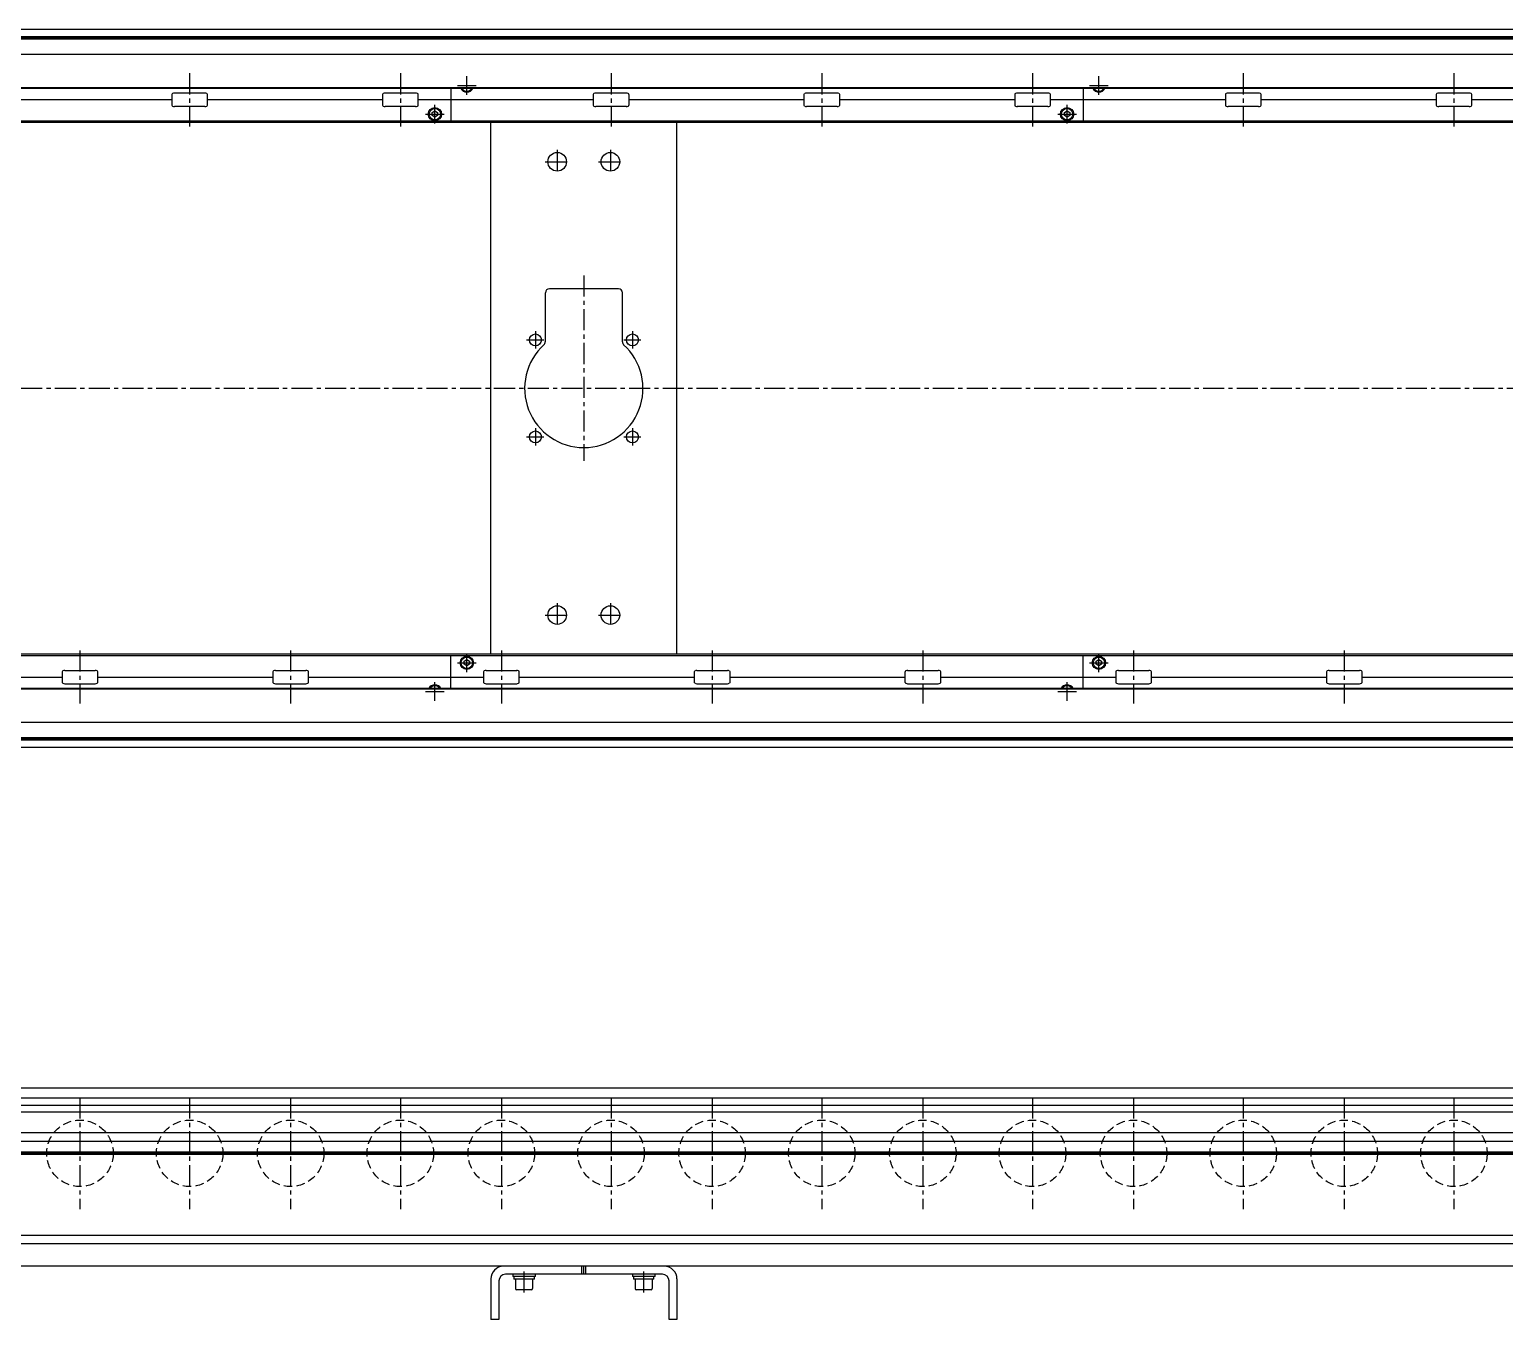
# Model space of a CAD drawing. Extents: x -10 to 4341, y -8 to 1051.
# Drawn here: x 1084 to 2194, y 28 to 998 of the extents above; entities that cross this region are included whole.
import ezdxf

# ---------------------------------------------------------------- set-up
doc = ezdxf.new("R2010")
doc.units = 0
doc.header["$LTSCALE"] = 0.5
doc.linetypes.add('CENTER', pattern=[50.8, 31.75, -6.35, 6.35, -6.35])
doc.linetypes.add('DASHED', pattern=[19.05, 12.7, -6.35])
for name, color, linetype in [('MSM_CENTER', 1, 'CENTER'), ('MSM_CONTINUOUS', 7, 'CONTINUOUS'), ('MSM_DASHED', 4, 'DASHED')]:
    doc.layers.add(name, color=color, linetype=linetype)

msp = doc.modelspace()

# ---------------------------------------------------------------- linework, layer by layer
at = {"layer": 'MSM_CENTER'}
for p, q in [((1204.7, 965.5), (1204.7, 925.5)), ((1363.2, 965.5), (1363.2, 925.5)), ((1521.7, 965.5), (1521.7, 925.5)), ((1680.2, 965.5), (1680.2, 925.5)), ((1838.7, 965.5), (1838.7, 925.5)), ((1997.2, 965.5), (1997.2, 925.5)), ((2155.7, 965.5), (2155.7, 925.5)), ((1406.2, 956.2), (1420.2, 956.2)), ((1413.2, 949.2), (1413.2, 963.3)), ((1881.7, 956.2), (1895.7, 956.2)), ((1888.7, 949.2), (1888.7, 963.3)), ((1382.2, 934.7), (1396.2, 934.7)), ((1389.2, 927.7), (1389.2, 941.8)), ((1857.7, 934.7), (1871.8, 934.7)), ((1864.7, 927.7), (1864.7, 941.8)), ((1472.2, 898.9), (1490.3, 898.9)), ((1481.2, 907.9), (1481.2, 889.9)), ((1512.2, 898.9), (1530.3, 898.9)), ((1521.2, 907.9), (1521.2, 889.9)), ((1501.2, 813.4), (1501.2, 673.9)), ((1464.8, 771.4), (1464.8, 758.4)), ((1537.8, 771.4), (1537.8, 758.4)), ((1458.2, 764.9), (1471.2, 764.9)), ((1531.2, 764.9), (1544.2, 764.9)), ((3633.9, 728.4), (359.7, 728.4)), ((1458.2, 691.9), (1471.2, 691.9)), ((1464.8, 698.4), (1464.8, 685.4)), ((1531.2, 691.9), (1544.2, 691.9)), ((1537.8, 698.4), (1537.8, 685.4)), ((1481.2, 566.9), (1481.2, 548.9)), ((1521.2, 566.9), (1521.2, 548.9)), ((1472.2, 557.9), (1490.3, 557.9)), ((1512.2, 557.9), (1530.3, 557.9)), ((1122.2, 531.3), (1122.2, 491.3)), ((1280.7, 531.3), (1280.7, 491.3)), ((1406.2, 522), (1420.2, 522)), ((1413.2, 515), (1413.2, 529)), ((1439.2, 531.3), (1439.2, 491.3)), ((1597.7, 531.3), (1597.7, 491.3)), ((1756.2, 531.3), (1756.2, 491.3)), ((1881.7, 522), (1895.7, 522)), ((1888.7, 515), (1888.7, 529)), ((1914.7, 531.3), (1914.7, 491.3)), ((2073.2, 531.3), (2073.2, 491.3)), ((1382.2, 500.5), (1396.2, 500.5)), ((1389.2, 493.5), (1389.2, 507.5)), ((1857.7, 500.5), (1871.8, 500.5)), ((1864.7, 493.5), (1864.7, 507.5)), ((1122.2, 195), (1122.2, 111)), ((1204.7, 195), (1204.7, 111)), ((1280.7, 195), (1280.7, 111)), ((1363.2, 195), (1363.2, 111)), ((1439.2, 195), (1439.2, 111)), ((1521.7, 195), (1521.7, 111)), ((1597.7, 195), (1597.7, 111)), ((1680.2, 195), (1680.2, 111)), ((1756.2, 195), (1756.2, 111)), ((1838.7, 195), (1838.7, 111)), ((1914.7, 195), (1914.7, 111)), ((1997.2, 195), (1997.2, 111)), ((2073.2, 195), (2073.2, 111)), ((2155.7, 195), (2155.7, 111)), ((367.2, 153), (3624.3, 153)), ((1456.3, 48.4), (1456.3, 64)), ((1546.3, 48.4), (1546.3, 64))]:
    msp.add_line(p, q, dxfattribs=at)
at = {"layer": 'MSM_CONTINUOUS'}
for p, q in [((3623.9, 998.4), (370.6, 998.4)), ((3622.2, 998.3), (372.2, 998.3)), ((3597.6, 992.9), (396.9, 992.9)), ((3597.6, 991.2), (396.9, 991.2)), ((3597.5, 992), (397, 992)), ((3622.2, 979.5), (372.2, 979.5)), ((3622.2, 954.5), (422.2, 954.5)), ((3622.2, 954.1), (372.2, 954.1)), ((1191.3, 945.5), (1059.7, 945.5)), ((1191.3, 949.5), (1191.3, 941.5)), ((1216.2, 950.5), (1193.3, 950.5)), ((1218.2, 941.5), (1218.2, 949.5)), ((1349.8, 945.5), (1218.2, 945.5)), ((1349.8, 949.5), (1349.8, 941.5)), ((1374.7, 950.5), (1351.8, 950.5)), ((1376.7, 941.5), (1376.7, 949.5)), ((1508.3, 945.5), (1376.7, 945.5)), ((1401.2, 954.1), (1401.2, 929.4)), ((1413.2, 953.9), (1412.9, 954.1)), ((1413.6, 954.1), (1413.2, 953.9)), ((1508.3, 949.5), (1508.3, 941.5)), ((1533.2, 950.5), (1510.3, 950.5)), ((1535.2, 941.5), (1535.2, 949.5)), ((1666.8, 945.5), (1535.2, 945.5)), ((1666.8, 949.5), (1666.8, 941.5)), ((1691.7, 950.5), (1668.8, 950.5)), ((1693.7, 941.5), (1693.7, 949.5)), ((1825.3, 945.5), (1693.7, 945.5)), ((1825.3, 949.5), (1825.3, 941.5)), ((1850.2, 950.5), (1827.3, 950.5)), ((1852.2, 941.5), (1852.2, 949.5)), ((1983.8, 945.5), (1852.2, 945.5)), ((1876.7, 954.1), (1876.7, 929.4)), ((1888.7, 953.9), (1888.4, 954.1)), ((1889.1, 954.1), (1888.7, 953.9)), ((1983.8, 949.5), (1983.8, 941.5)), ((2008.7, 950.5), (1985.8, 950.5)), ((2010.7, 941.5), (2010.7, 949.5)), ((2142.3, 945.5), (2010.7, 945.5)), ((2142.3, 949.5), (2142.3, 941.5)), ((2167.2, 950.5), (2144.3, 950.5)), ((2169.2, 941.5), (2169.2, 949.5)), ((2300.8, 945.5), (2169.2, 945.5)), ((1216.2, 940.5), (1193.3, 940.5)), ((1374.7, 940.5), (1351.8, 940.5)), ((1387.2, 935.9), (1389.2, 937.1)), ((1387.2, 933.6), (1387.2, 935.9)), ((1389.2, 932.4), (1387.2, 933.6)), ((1389.2, 937.1), (1391.2, 935.9)), ((1391.2, 933.6), (1389.2, 932.4)), ((1391.2, 935.9), (1391.2, 933.6)), ((1533.2, 940.5), (1510.3, 940.5)), ((1691.7, 940.5), (1668.8, 940.5)), ((1850.2, 940.5), (1827.3, 940.5)), ((1862.7, 935.9), (1864.7, 937.1)), ((1862.7, 933.6), (1862.7, 935.9)), ((1864.7, 932.4), (1862.7, 933.6)), ((1864.7, 937.1), (1866.7, 935.9)), ((1866.7, 933.6), (1864.7, 932.4)), ((1866.7, 935.9), (1866.7, 933.6)), ((2008.7, 940.5), (1985.8, 940.5)), ((2167.2, 940.5), (2144.3, 940.5)), ((3620.2, 929.4), (450.2, 929.4)), ((3623.9, 928.4), (450.2, 928.4)), ((1431.3, 528.4), (1431.3, 928.4)), ((1571.3, 528.4), (1571.3, 928.4)), ((1472.2, 800.4), (1472.2, 763.5)), ((1527.3, 803.4), (1475.3, 803.4)), ((1530.3, 763.5), (1530.3, 800.4)), ((3623.9, 528.4), (450.2, 528.4)), ((450.2, 527.4), (3620.2, 527.4)), ((1401.2, 502.6), (1401.2, 527.4)), ((1411.2, 523.2), (1413.2, 524.4)), ((1411.2, 520.9), (1411.2, 523.2)), ((1413.2, 524.4), (1415.2, 523.2)), ((1415.2, 523.2), (1415.2, 520.9)), ((1876.7, 502.6), (1876.7, 527.4)), ((1886.7, 523.2), (1888.7, 524.4)), ((1886.7, 520.9), (1886.7, 523.2)), ((1888.7, 524.4), (1890.7, 523.2)), ((1890.7, 523.2), (1890.7, 520.9)), ((977.2, 511.3), (1108.8, 511.3)), ((1108.8, 515.3), (1108.8, 507.3)), ((1110.8, 516.3), (1133.7, 516.3)), ((1135.7, 507.3), (1135.7, 515.3)), ((1135.7, 511.3), (1267.3, 511.3)), ((1267.3, 515.3), (1267.3, 507.3)), ((1269.3, 516.3), (1292.2, 516.3)), ((1294.2, 507.3), (1294.2, 515.3)), ((1294.2, 511.3), (1425.8, 511.3)), ((1413.2, 519.7), (1411.2, 520.9)), ((1415.2, 520.9), (1413.2, 519.7)), ((1425.8, 515.3), (1425.8, 507.3)), ((1427.8, 516.3), (1450.7, 516.3)), ((1452.7, 507.3), (1452.7, 515.3)), ((1452.7, 511.3), (1584.3, 511.3)), ((1584.3, 515.3), (1584.3, 507.3)), ((1586.3, 516.3), (1609.2, 516.3)), ((1611.2, 507.3), (1611.2, 515.3)), ((1611.2, 511.3), (1742.8, 511.3)), ((1742.8, 515.3), (1742.8, 507.3)), ((1744.8, 516.3), (1767.7, 516.3)), ((1769.7, 507.3), (1769.7, 515.3)), ((1769.7, 511.3), (1901.3, 511.3)), ((1888.7, 519.7), (1886.7, 520.9)), ((1890.7, 520.9), (1888.7, 519.7)), ((1901.3, 515.3), (1901.3, 507.3)), ((1903.3, 516.3), (1926.2, 516.3)), ((1928.2, 507.3), (1928.2, 515.3)), ((1928.2, 511.3), (2059.8, 511.3)), ((2059.8, 515.3), (2059.8, 507.3)), ((2061.8, 516.3), (2084.7, 516.3)), ((2086.7, 507.3), (2086.7, 515.3)), ((2086.7, 511.3), (2218.3, 511.3)), ((3622.2, 502.6), (372.2, 502.6)), ((3622.2, 502.2), (422.2, 502.2)), ((1110.8, 506.3), (1133.7, 506.3)), ((1269.3, 506.3), (1292.2, 506.3)), ((1388.9, 502.6), (1389.2, 502.9)), ((1389.2, 502.9), (1389.6, 502.6)), ((1427.8, 506.3), (1450.7, 506.3)), ((1586.3, 506.3), (1609.2, 506.3)), ((1744.8, 506.3), (1767.7, 506.3)), ((1864.4, 502.6), (1864.7, 502.9)), ((1864.7, 502.9), (1865.1, 502.6)), ((1903.3, 506.3), (1926.2, 506.3)), ((2061.8, 506.3), (2084.7, 506.3)), ((3622.2, 477.2), (372.2, 477.2)), ((3623.9, 458.4), (370.6, 458.4)), ((3622.2, 458.4), (372.2, 458.4)), ((3597.6, 465.6), (396.9, 465.6)), ((3597.6, 463.9), (396.9, 463.9)), ((3597.5, 464.7), (397, 464.7)), ((3622.2, 202), (372.2, 202)), ((3622.2, 194.6), (674.4, 194.6)), ((3506.2, 189), (676.6, 189)), ((3506.2, 184), (678.6, 184)), ((3406.2, 168.3), (667.2, 168.3)), ((3406.2, 161.8), (682.2, 161.8)), ((3406.2, 153.9), (682.2, 153.9)), ((3406.2, 153), (682.2, 153)), ((3406.2, 152.1), (682.2, 152.1)), ((3406.2, 91.3), (682.2, 91.3)), ((3406.2, 84.8), (679.7, 84.8)), ((3623.9, 68), (472.2, 68)), ((1499.8, 62), (1499.8, 68)), ((1501.2, 62), (1501.2, 68)), ((1502.8, 62), (1502.8, 68)), ((1431.3, 58.5), (1431.3, 28)), ((1437.3, 57), (1437.3, 28)), ((1560.3, 62), (1442.3, 62)), ((1447.8, 62), (1447.8, 60.4)), ((1464.8, 60.4), (1447.8, 60.4)), ((1448.6, 60.4), (1448.6, 58.4)), ((1464, 58.4), (1448.6, 58.4)), ((1449.8, 58.4), (1449.8, 51.2)), ((1462.8, 51.2), (1462.8, 58.4)), ((1464, 58.4), (1464, 60.4)), ((1464.8, 60.4), (1464.8, 62)), ((1537.8, 62), (1537.8, 60.4)), ((1554.8, 60.4), (1537.8, 60.4)), ((1538.6, 60.4), (1538.6, 58.4)), ((1554, 58.4), (1538.6, 58.4)), ((1539.8, 58.4), (1539.8, 51.2)), ((1552.8, 51.2), (1552.8, 58.4)), ((1554, 58.4), (1554, 60.4)), ((1554.8, 60.4), (1554.8, 62)), ((1565.3, 28), (1565.3, 57)), ((1571.3, 58.5), (1571.3, 28)), ((1461.9, 50.4), (1450.6, 50.4)), ((1551.9, 50.4), (1540.6, 50.4)), ((1437.3, 28), (1431.3, 28)), ((1571.3, 28), (1565.3, 28))]:
    msp.add_line(p, q, dxfattribs=at)
for centre, radius in [((1389.2, 934.7), 5), ((1389.2, 934.7), 4.25), ((1864.7, 934.7), 5), ((1864.7, 934.7), 4.25), ((1481.2, 898.9), 7), ((1521.2, 898.9), 7), ((1464.8, 764.9), 4.5), ((1537.8, 764.9), 4.5), ((1464.8, 691.9), 4.5), ((1537.8, 691.9), 4.5), ((1481.2, 557.9), 7), ((1521.2, 557.9), 7), ((1413.2, 522), 5), ((1413.2, 522), 4.25), ((1888.7, 522), 5), ((1888.7, 522), 4.25)]:
    msp.add_circle(centre, radius, dxfattribs=at)
for centre, radius, start, end in [((1192.2, 949.4), 0.882, 115.5328, 172.1027), ((1193.3, 947.1), 3.41, 89.6687, 115.2454), ((1216.2, 947.1), 3.41, 64.7546, 90.3313), ((1217.3, 949.4), 0.882, 7.8973, 64.4672), ((1350.7, 949.4), 0.882, 115.5328, 172.1027), ((1351.8, 947.1), 3.41, 89.6687, 115.2454), ((1374.7, 947.1), 3.41, 64.7546, 90.3313), ((1375.8, 949.4), 0.882, 7.8973, 64.4672), ((1413.2, 956.2), 5, 204.8346, 335.1654), ((1413.2, 956.2), 4.25, 209.6116, 330.3884), ((1509.2, 949.4), 0.882, 115.5328, 172.1027), ((1510.3, 947.1), 3.41, 89.6687, 115.2454), ((1533.2, 947.1), 3.41, 64.7546, 90.3313), ((1534.3, 949.4), 0.882, 7.8973, 64.4672), ((1667.7, 949.4), 0.882, 115.5328, 172.1027), ((1668.8, 947.1), 3.41, 89.6687, 115.2454), ((1691.7, 947.1), 3.41, 64.7546, 90.3313), ((1692.8, 949.4), 0.882, 7.8973, 64.4672), ((1826.2, 949.4), 0.882, 115.5328, 172.1027), ((1827.3, 947.1), 3.41, 89.6687, 115.2454), ((1850.2, 947.1), 3.41, 64.7546, 90.3313), ((1851.3, 949.4), 0.882, 7.8973, 64.4672), ((1888.7, 956.2), 5, 204.8346, 335.1654), ((1888.7, 956.2), 4.25, 209.6116, 330.3884), ((1984.7, 949.4), 0.882, 115.5328, 172.1027), ((1985.8, 947.1), 3.41, 89.6687, 115.2454), ((2008.7, 947.1), 3.41, 64.7546, 90.3313), ((2009.8, 949.4), 0.882, 7.8973, 64.4672), ((2143.2, 949.4), 0.882, 115.5328, 172.1027), ((2144.3, 947.1), 3.41, 89.6687, 115.2454), ((2167.2, 947.1), 3.41, 64.7546, 90.3313), ((2168.3, 949.4), 0.882, 7.8973, 64.4672), ((1192.2, 941.6), 0.882, 187.8973, 244.4672), ((1193.3, 943.9), 3.41, 244.7546, 270.3313), ((1216.2, 943.9), 3.41, 269.6687, 295.2454), ((1217.3, 941.6), 0.882, 295.5328, 352.1027), ((1350.7, 941.6), 0.882, 187.8973, 244.4672), ((1351.8, 943.9), 3.41, 244.7546, 270.3313), ((1374.7, 943.9), 3.41, 269.6687, 295.2454), ((1375.8, 941.6), 0.882, 295.5328, 352.1027), ((1509.2, 941.6), 0.882, 187.8973, 244.4672), ((1510.3, 943.9), 3.41, 244.7546, 270.3313), ((1533.2, 943.9), 3.41, 269.6687, 295.2454), ((1534.3, 941.6), 0.882, 295.5328, 352.1027), ((1667.7, 941.6), 0.882, 187.8973, 244.4672), ((1668.8, 943.9), 3.41, 244.7546, 270.3313), ((1691.7, 943.9), 3.41, 269.6687, 295.2454), ((1692.8, 941.6), 0.882, 295.5328, 352.1027), ((1826.2, 941.6), 0.882, 187.8973, 244.4672), ((1827.3, 943.9), 3.41, 244.7546, 270.3313), ((1850.2, 943.9), 3.41, 269.6687, 295.2454), ((1851.3, 941.6), 0.882, 295.5328, 352.1027), ((1984.7, 941.6), 0.882, 187.8973, 244.4672), ((1985.8, 943.9), 3.41, 244.7546, 270.3313), ((2008.7, 943.9), 3.41, 269.6687, 295.2454), ((2009.8, 941.6), 0.882, 295.5328, 352.1027), ((2143.2, 941.6), 0.882, 187.8973, 244.4672), ((2144.3, 943.9), 3.41, 244.7546, 270.3313), ((2167.2, 943.9), 3.41, 269.6687, 295.2454), ((2168.3, 941.6), 0.882, 295.5328, 352.1027), ((1475.3, 800.4), 3, 90, 180), ((1527.3, 800.4), 3, 0, 90), ((1501.2, 728.4), 44.5, 132.3521, 47.6479), ((1469.2, 763.5), 3, 312.3521, 360), ((1533.3, 763.5), 3, 180, 227.6479), ((1109.7, 515.2), 0.882, 115.5328, 172.1027), ((1110.8, 512.9), 3.41, 89.6687, 115.2454), ((1133.7, 512.9), 3.41, 64.7546, 90.3313), ((1134.8, 515.2), 0.882, 7.8973, 64.4672), ((1268.2, 515.2), 0.882, 115.5328, 172.1027), ((1269.3, 512.9), 3.41, 89.6687, 115.2454), ((1292.2, 512.9), 3.41, 64.7546, 90.3313), ((1293.3, 515.2), 0.882, 7.8973, 64.4672), ((1426.7, 515.2), 0.882, 115.5328, 172.1027), ((1427.8, 512.9), 3.41, 89.6687, 115.2454), ((1450.7, 512.9), 3.41, 64.7546, 90.3313), ((1451.8, 515.2), 0.882, 7.8973, 64.4672), ((1585.2, 515.2), 0.882, 115.5328, 172.1027), ((1586.3, 512.9), 3.41, 89.6687, 115.2454), ((1609.2, 512.9), 3.41, 64.7546, 90.3313), ((1610.3, 515.2), 0.882, 7.8973, 64.4672), ((1743.7, 515.2), 0.882, 115.5328, 172.1027), ((1744.8, 512.9), 3.41, 89.6687, 115.2454), ((1767.7, 512.9), 3.41, 64.7546, 90.3313), ((1768.8, 515.2), 0.882, 7.8973, 64.4672), ((1902.2, 515.2), 0.882, 115.5328, 172.1027), ((1903.3, 512.9), 3.41, 89.6687, 115.2454), ((1926.2, 512.9), 3.41, 64.7546, 90.3313), ((1927.3, 515.2), 0.882, 7.8973, 64.4672), ((2060.7, 515.2), 0.882, 115.5328, 172.1027), ((2061.8, 512.9), 3.41, 89.6687, 115.2454), ((2084.7, 512.9), 3.41, 64.7546, 90.3313), ((2085.8, 515.2), 0.882, 7.8973, 64.4672), ((1109.7, 507.4), 0.882, 187.8973, 244.4672), ((1110.8, 509.7), 3.41, 244.7546, 270.3313), ((1133.7, 509.7), 3.41, 269.6687, 295.2454), ((1134.8, 507.4), 0.882, 295.5328, 352.1027), ((1268.2, 507.4), 0.882, 187.8973, 244.4672), ((1269.3, 509.7), 3.41, 244.7546, 270.3313), ((1292.2, 509.7), 3.41, 269.6687, 295.2454), ((1293.3, 507.4), 0.882, 295.5328, 352.1027), ((1389.2, 500.5), 5, 24.8346, 155.1654), ((1389.2, 500.5), 4.25, 29.6116, 150.3884), ((1426.7, 507.4), 0.882, 187.8973, 244.4672), ((1427.8, 509.7), 3.41, 244.7546, 270.3313), ((1450.7, 509.7), 3.41, 269.6687, 295.2454), ((1451.8, 507.4), 0.882, 295.5328, 352.1027), ((1585.2, 507.4), 0.882, 187.8973, 244.4672), ((1586.3, 509.7), 3.41, 244.7546, 270.3313), ((1609.2, 509.7), 3.41, 269.6687, 295.2454), ((1610.3, 507.4), 0.882, 295.5328, 352.1027), ((1743.7, 507.4), 0.882, 187.8973, 244.4672), ((1744.8, 509.7), 3.41, 244.7546, 270.3313), ((1767.7, 509.7), 3.41, 269.6687, 295.2454), ((1768.8, 507.4), 0.882, 295.5328, 352.1027), ((1864.7, 500.5), 5, 24.8346, 155.1654), ((1864.7, 500.5), 4.25, 29.6116, 150.3884), ((1902.2, 507.4), 0.882, 187.8973, 244.4672), ((1903.3, 509.7), 3.41, 244.7546, 270.3313), ((1926.2, 509.7), 3.41, 269.6687, 295.2454), ((1927.3, 507.4), 0.882, 295.5328, 352.1027), ((2060.7, 507.4), 0.882, 187.8973, 244.4672), ((2061.8, 509.7), 3.41, 244.7546, 270.3313), ((2084.7, 509.7), 3.41, 269.6687, 295.2454), ((2085.8, 507.4), 0.882, 295.5328, 352.1027), ((1440.8, 58.5), 9.5, 90, 180), ((1561.8, 58.5), 9.5, 0, 90), ((1442.3, 57), 5, 90, 180), ((1560.3, 57), 5, 0, 90), ((1450.6, 51.2), 0.8, 180, 270), ((1461.9, 51.2), 0.8, 270, 0), ((1540.6, 51.2), 0.8, 180, 270), ((1551.9, 51.2), 0.8, 270, 0)]:
    msp.add_arc(centre, radius, start, end, dxfattribs=at)
at = {"layer": 'MSM_DASHED'}
for centre in [(1122.2, 153), (1204.7, 153), (1280.7, 153), (1363.2, 153), (1439.2, 153), (1521.7, 153), (1597.7, 153), (1680.2, 153), (1756.2, 153), (1838.7, 153), (1914.7, 153), (1997.2, 153), (2073.2, 153), (2155.7, 153)]:
    msp.add_circle(centre, 25, dxfattribs=at)

doc.saveas('drawing.dxf')
